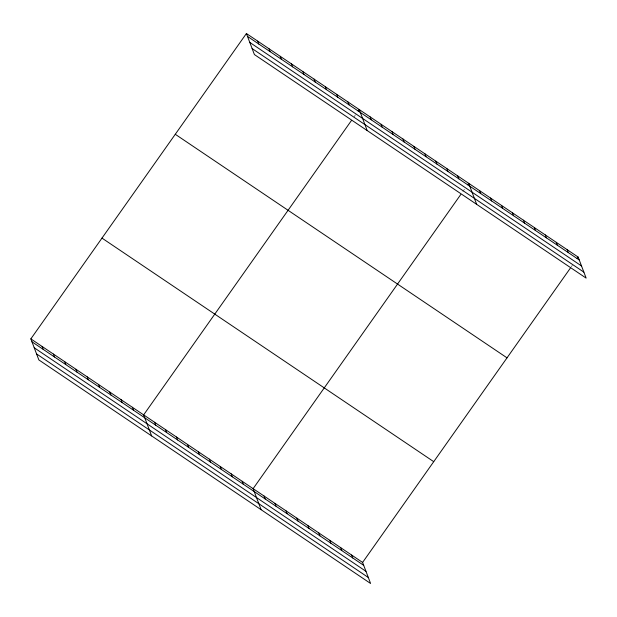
<?xml version="1.0" encoding="UTF-8"?>
<svg xmlns="http://www.w3.org/2000/svg" width="617" height="617" viewBox="0 0 617 617"><rect width="100%" height="100%" fill="white"/><g stroke="black" fill="none" stroke-linecap="round" stroke-linejoin="round"><path stroke-width="0.46" stroke-dasharray="3.08 2.31" d="M353.934 116.991L355.515 114.754M462.881 191.517L464.462 189.272M571.303 266.783L572.36 265.287"/><path stroke-width="0.93" d="M30.85 338.872L362.595 562.434L370.593 583.481L38.848 359.919L30.85 338.872L246.407 33.519L578.152 257.081L586.15 278.128L254.405 54.566L246.407 33.519M351.297 120.724L143.645 414.886L151.635 435.934M358.145 111.021L359.202 109.525L367.2 130.573M460.776 194.502L253.117 488.656L261.114 509.704M467.624 184.799L468.681 183.303L476.671 204.35M362.595 562.434L570.255 268.272M577.103 258.569L578.152 257.081M247.517 36.426L579.263 259.988M249.785 42.411L581.53 265.973M252.129 48.581L583.875 272.143M175.274 134.282L507.02 357.845M101.982 238.108L433.728 461.67M31.953 341.787L363.698 565.342M34.228 347.772L365.974 571.327M36.573 353.934L368.318 577.497M567.208 249.7L568.311 252.608M556.256 242.327L557.367 245.234M545.312 234.946L546.415 237.853M534.361 227.565L535.471 230.48M523.417 220.192L524.519 223.099M512.472 212.811L513.575 215.726M501.521 205.438L502.624 208.345M490.577 198.057L491.68 200.972M479.625 190.684L480.736 193.591M457.729 175.922L458.84 178.837M446.785 168.549L447.888 171.457M435.833 161.168L436.944 164.083M424.889 153.795L425.992 156.703M413.938 146.414L415.048 149.329M402.994 139.041L404.096 141.949M392.042 131.66L393.152 134.575M381.098 124.287L382.201 127.195M370.154 116.906L371.257 119.814M347.926 101.928L349.029 104.836M336.643 94.324L337.746 97.239M325.367 86.727L326.47 89.635M314.084 79.123L315.194 82.038M302.808 71.526L303.911 74.433M291.525 63.921L292.635 66.837M280.249 56.324L281.352 59.232M268.966 48.72L270.076 51.627M257.69 41.123L258.793 44.031M351.651 555.053L352.754 557.969M340.7 547.68L341.803 550.588M329.756 540.299L330.859 543.215M318.804 532.926L319.915 535.834M307.86 525.545L308.963 528.461M296.908 518.172L298.019 521.08M285.964 510.791L287.067 513.699M275.012 503.418L276.123 506.326M264.068 496.037L265.171 498.945M242.172 481.283L243.275 484.191M231.221 473.902L232.331 476.818M220.277 466.529L221.38 469.437M209.333 459.148L210.436 462.064M198.381 451.775L199.484 454.683M187.437 444.394L188.54 447.302M176.485 437.013L177.596 439.929M165.541 429.64L166.644 432.548M154.589 422.259L155.7 425.175M132.362 407.282L133.473 410.197M121.086 399.685L122.189 402.592M109.803 392.08L110.913 394.996M98.527 384.484L99.63 387.391M87.244 376.879L88.354 379.787M75.968 369.282L77.071 372.19M64.685 361.678L65.795 364.585M53.409 354.073L54.512 356.988M42.126 346.476L43.236 349.384"/></g></svg>
